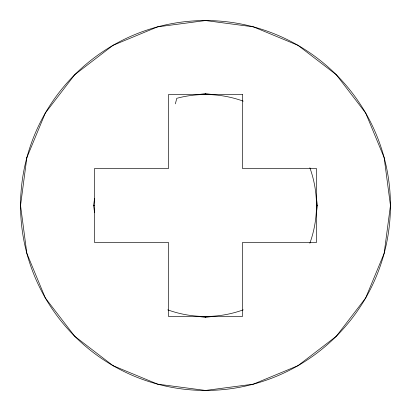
<?xml version="1.0" encoding="UTF-8"?>
<svg xmlns="http://www.w3.org/2000/svg" width="411" height="411" viewBox="0 0 411 411"><rect width="100%" height="100%" fill="white"/><g stroke="black" fill="none" stroke-linecap="round" stroke-linejoin="round"><path stroke-width="0.62" d="M94.53 212.477L93.61 205.5L94.53 198.523M316.306 206.748L316.306 204.252M316.47 212.477L317.39 205.5L316.47 198.523M175.379 103.839L176.781 98.311A110.97 110.97 0 0 1 243.23 101.142M198.523 94.53L205.5 93.61L212.477 94.53M204.252 94.694L206.748 94.694M198.523 316.47L205.5 317.39L212.477 316.47M93.61 205.5L94.53 205.5M316.47 205.5L317.39 205.5M205.5 93.61L205.5 94.53M205.5 316.47L205.5 317.39M309.858 167.77A110.97 110.97 0 0 1 309.858 243.23M243.23 309.858A110.97 110.97 0 0 1 167.77 309.858M26.854 157.634L20.55 205.5L26.854 253.366L45.328 297.975L74.72 336.28L113.025 365.672L157.634 384.146L205.5 390.45L253.366 384.146L297.975 365.672L336.28 336.28L365.672 297.975L384.146 253.366L390.45 205.5L384.146 157.634L365.672 113.025L336.28 74.72L297.975 45.328L253.366 26.854L205.5 20.55L157.634 26.854L113.025 45.328L74.72 74.72L45.328 113.025L26.854 157.634M242.49 94.53L168.51 94.53L168.51 168.51L94.53 168.51L94.53 242.49L168.51 242.49L168.51 316.47L242.49 316.47L242.49 242.49L316.47 242.49L316.47 168.51L242.49 168.51L242.49 94.53M113.025 365.672A184.95 184.95 0 0 0 390.45 205.5A184.95 184.95 0 0 0 113.025 45.328A184.95 184.95 0 0 0 113.025 365.672"/></g></svg>
